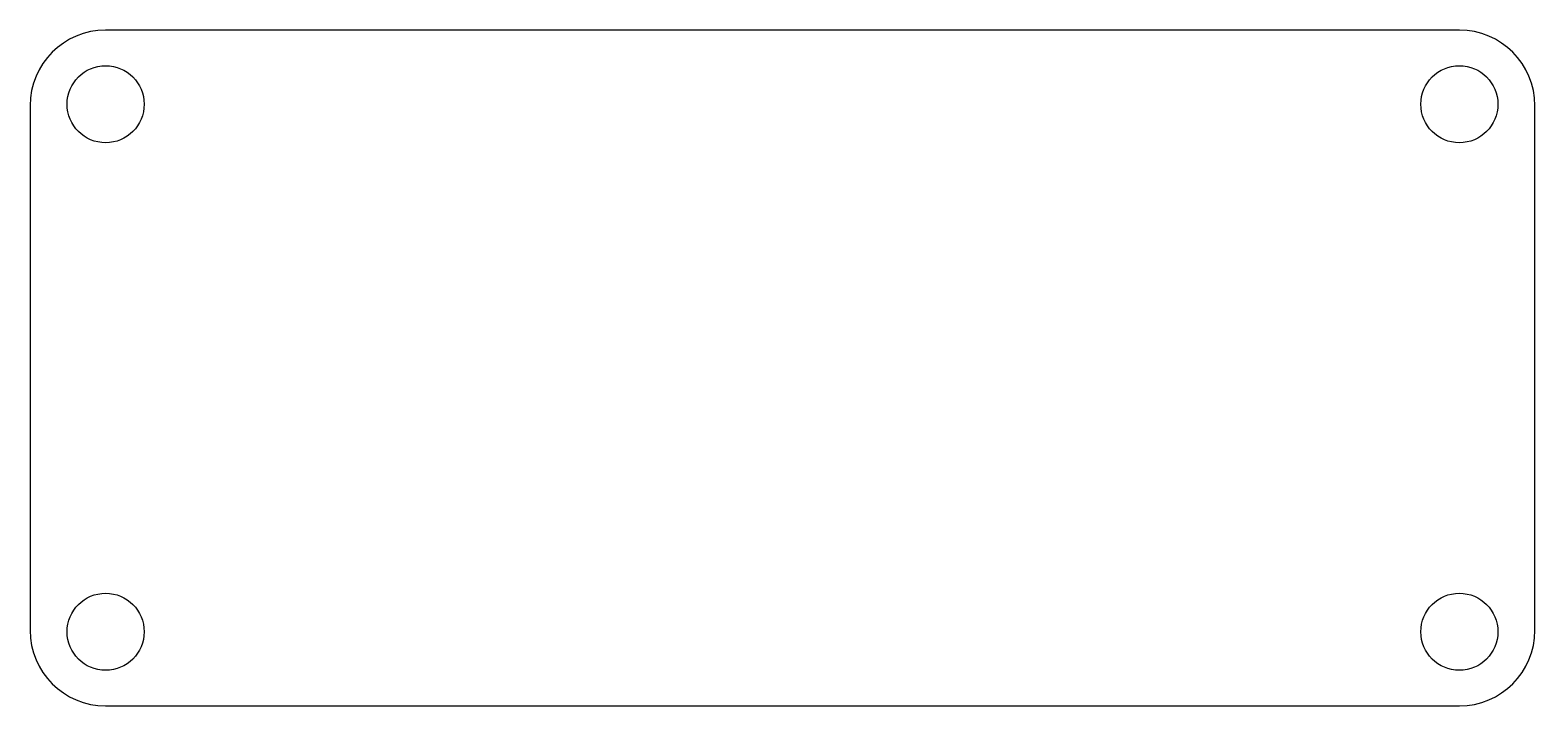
# Model space of a CAD drawing. Extents: x -25.4 to 25.4, y -11.4 to 11.4.
import ezdxf

# ---------------------------------------------------------------- set-up
doc = ezdxf.new("R2010")
doc.units = 0
doc.layers.add('Sketch', color=7, linetype='CONTINUOUS')

msp = doc.modelspace()

# ---------------------------------------------------------------- linework, layer by layer
at = {"layer": 'Sketch'}
for p, q in [((22.85, 11.4), (-22.85, 11.4)), ((-25.4, 8.85), (-25.4, -8.85)), ((25.4, -8.85), (25.4, 8.85)), ((-22.85, -11.4), (22.85, -11.4))]:
    msp.add_line(p, q, dxfattribs=at)
for centre in [(-22.85, 8.9), (22.85, 8.9), (-22.85, -8.9), (22.85, -8.9)]:
    msp.add_circle(centre, 1.3, dxfattribs=at)
for centre, start, end in [((-22.85, 8.85), 90, 180), ((22.85, 8.85), 0, 90), ((-22.85, -8.85), 180, -90), ((22.85, -8.85), -90, 0)]:
    msp.add_arc(centre, 2.55, start, end, dxfattribs=at)

doc.saveas('drawing.dxf')
